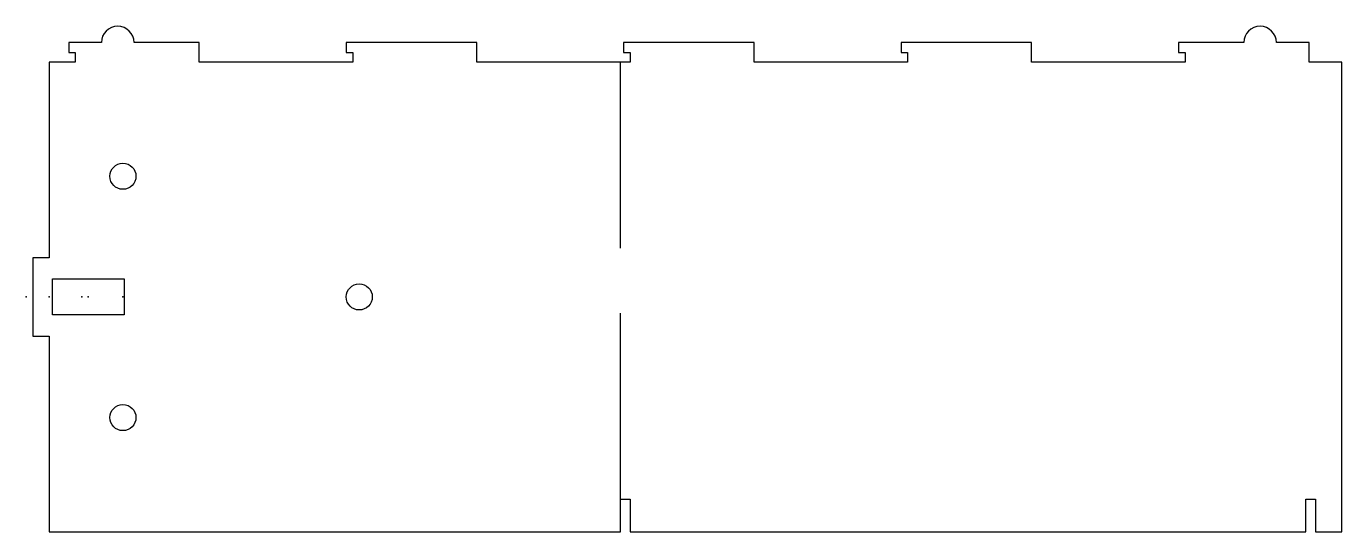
# Model space of a CAD drawing. Header units: millimetres. Extents: x -202 to -1, y -75 to 2.
import ezdxf

# ---------------------------------------------------------------- set-up
doc = ezdxf.new("R2010")
doc.units = ezdxf.units.MM
doc.layers.get('0').update_dxf_attribs({"linetype": 'CONTINUOUS'})

msp = doc.modelspace()

# ---------------------------------------------------------------- linework, layer by layer
for p, q in [((-111.5, -31.5), (-111.5, -3)), ((-111.5, -70), (-111.5, -41.5))]:
    msp.add_line(p, q)
msp.add_lwpolyline([(-1, -3), (-6, -3), (-6, 0), (-11, 0, 1), (-16, 0), (-26, 0), (-26, -1.5), (-25, -1.5), (-25, -3), (-48.5, -3), (-48.5, 0), (-68.5, 0), (-68.5, -1.5), (-67.5, -1.5), (-67.5, -3), (-91, -3), (-91, 0), (-111, 0), (-111, -1.5), (-110, -1.5), (-110, -3), (-133.5, -3), (-133.5, 0), (-153.5, 0), (-153.5, -1.5), (-152.5, -1.5), (-152.5, -3), (-176, -3), (-176, 0), (-186, 0, 1), (-191, 0), (-196, 0), (-196, -1.5), (-195, -1.5), (-195, -3), (-199, -3), (-199, -33), (-201.5, -33), (-201.5, -45), (-199, -45), (-199, -75), (-111.5, -75), (-111.5, -70), (-110, -70), (-110, -75), (-6.5, -75), (-6.5, -70), (-5, -70), (-5, -75), (-1, -75)], format="xyb", close=True)
msp.add_lwpolyline([(-198.5, -36.25), (-187.5, -36.25), (-187.5, -41.75), (-198.5, -41.75)], close=True)
for centre in [(-187.7, -20.5), (-151.5, -39), (-187.7, -57.5)]:
    msp.add_circle(centre, 2)
for p in [(-202.5, -39), (-199, -39), (-194, -39), (-193, -39), (-187.7, -39)]:
    msp.add_point(p)

doc.saveas('drawing.dxf')
